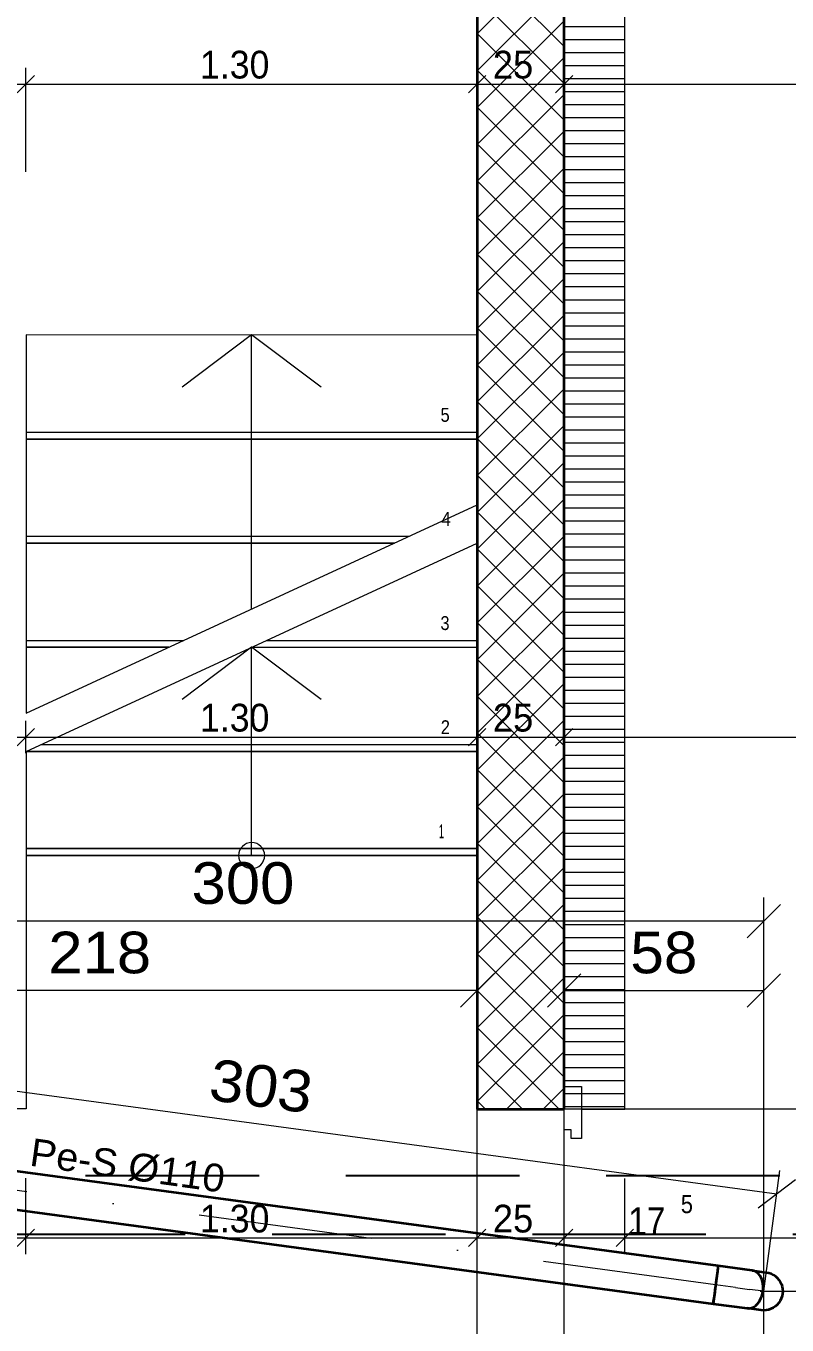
# Model space of a CAD drawing. Header units: millimetres. Extents: x -3497 to 2618, y -1809 to 2456.
# Drawn here: x -1390.2 to -1170.9, y 843.7 to 1218 of the extents above; entities that cross this region are included whole.
import ezdxf
from ezdxf.enums import TextEntityAlignment as Align

# ---------------------------------------------------------------- set-up
doc = ezdxf.new("R2010")
doc.units = ezdxf.units.MM
doc.header["$LTSCALE"] = 100
doc.header["$PDMODE"] = 2
doc.header["$PDSIZE"] = 1
doc.linetypes.add('DASHDOT', pattern=[1, 0.5, -0.25, 0, -0.25])
doc.linetypes.add('DASHED', pattern=[0.75, 0.5, -0.25])
for name, color, linetype, true_color in [('10-0.05 Solid', 1, 'Continuous', 0xff0000), ('10-0.05 Strichlinie', 9, 'Continuous', 0x808080), ('10-0.10 Punktlinie', 9, 'Continuous', 0x808080), ('10-0.18 Solid', 9, 'Continuous', 0x808080), ('20-(100) Aussenwände', 7, 'Continuous', 0xc0c0c0), ('20-Beton', 9, 'Continuous', 0x808080), ('30-Text', 7, 'Continuous', 0xff8000), ('50-Sanitärapparate', 6, 'Continuous', 0xff00ff), ('50-Türen&Fenster', 9, 'Continuous', 0x808080)]:
    doc.layers.add(name, color=color, linetype=linetype, true_color=true_color)
doc.layers.add('10-0.05 Strichpunkt', color=7, linetype='Continuous')
doc.styles.add('Arial', font='arial.ttf')
doc.dimstyles.new('ISO-25', dxfattribs={"dimtxt": 2.5, "dimasz": 2.5, "dimexe": 1.25, "dimexo": 0.625, "dimtad": 1, "dimtxsty": 'Standard', "dimcen": 2.5, "dimadec": 0, "dimazin": 0, "dimtfac": 1, "dimtmove": 0, "dimatfit": 3, "dimfxl": 0, "dimarcsym": 0})

# ---------------------------------------------------------------- blocks, each defined once
blk = doc.blocks.new('vER1Sym_047_nNn048')
at = {"layer": '20-(100) Aussenwände', "color": 7, "linetype": 'DASHDOT', "lineweight": 18}
blk.add_point((-1177.66, 853.37), dxfattribs=at)
blk = doc.blocks.new('vEBow_495_nNn051')
at = {"layer": '20-(100) Aussenwände', "color": 7, "linetype": 'DASHDOT', "lineweight": 18}
blk.add_line((-1177.66, 853.37), (-1181.71, 853.92), dxfattribs=at)
at = {"layer": '20-(100) Aussenwände', "color": 22, "linetype": 'Continuous', "lineweight": 35, "true_color": 0xc03000}
blk.add_lwpolyline([(-1180.98, 859.37), (-1176.92, 858.82), (-1176.22, 858.68), (-1175.54, 858.45), (-1174.9, 858.13), (-1174.3, 857.72), (-1173.76, 857.25), (-1173.29, 856.7), (-1172.89, 856.11), (-1172.57, 855.46), (-1172.34, 854.78), (-1172.21, 854.07), (-1172.16, 853.35), (-1172.21, 852.64), (-1172.35, 851.93), (-1172.59, 851.25), (-1172.91, 850.61), (-1173.31, 850.01), (-1173.78, 849.47), (-1174.33, 849), (-1174.93, 848.6), (-1175.57, 848.28), (-1176.25, 848.05), (-1176.96, 847.92), (-1177.68, 847.87), (-1178.4, 847.92), (-1182.45, 848.47), (-1181.94, 848.45), (-1181.43, 848.52), (-1180.92, 848.68), (-1180.42, 848.94), (-1179.95, 849.28), (-1179.51, 849.7), (-1179.1, 850.19), (-1178.74, 850.74), (-1178.43, 851.35), (-1178.18, 852), (-1177.99, 852.69), (-1177.86, 853.4), (-1177.8, 854.11), (-1177.8, 854.83), (-1177.87, 855.52), (-1178.01, 856.19), (-1178.21, 856.82), (-1178.47, 857.4), (-1178.78, 857.93), (-1179.15, 858.38), (-1179.56, 858.75), (-1180.01, 859.05), (-1180.48, 859.25)], close=True, dxfattribs=at)
blk = doc.blocks.new('vEBow_496_nNn052')
at = {"layer": '20-(100) Aussenwände', "color": 22, "linetype": 'Continuous', "lineweight": 35, "true_color": 0xc03000}
blk.add_line((-1190.77, 860.69), (-1192.24, 849.79), dxfattribs=at)
at = {"layer": '20-(100) Aussenwände', "color": 7, "linetype": 'DASHDOT', "lineweight": 18}
for q in [(-1191.5, 855.24), (-1181.71, 853.92)]:
    blk.add_line((-1185.77, 854.46), q, dxfattribs=at)
at = {"layer": '20-(100) Aussenwände', "color": 22, "linetype": 'Continuous', "lineweight": 35, "true_color": 0xc03000}
blk.add_lwpolyline([(-1180.98, 859.37), (-1190.77, 860.69), (-1192.24, 849.79), (-1182.45, 848.47), (-1181.94, 848.45), (-1181.43, 848.52), (-1180.92, 848.68), (-1180.42, 848.94), (-1179.95, 849.28), (-1179.51, 849.7), (-1179.1, 850.19), (-1178.74, 850.74), (-1178.43, 851.35), (-1178.18, 852), (-1177.99, 852.69), (-1177.86, 853.4), (-1177.8, 854.11), (-1177.8, 854.83), (-1177.87, 855.52), (-1178.01, 856.19), (-1178.21, 856.82), (-1178.47, 857.4), (-1178.78, 857.93), (-1179.15, 858.38), (-1179.56, 858.75), (-1180.01, 859.05), (-1180.48, 859.25)], close=True, dxfattribs=at)
blk.add_lwpolyline([(-1182.45, 848.47), (-1181.94, 848.45), (-1181.43, 848.52), (-1180.92, 848.68), (-1180.42, 848.94), (-1179.95, 849.28), (-1179.51, 849.7), (-1179.1, 850.19), (-1178.74, 850.74), (-1178.43, 851.35), (-1178.18, 852), (-1177.99, 852.69), (-1177.86, 853.4), (-1177.8, 854.11), (-1177.8, 854.83), (-1177.87, 855.52), (-1178.01, 856.19), (-1178.21, 856.82), (-1178.47, 857.4), (-1178.78, 857.93), (-1179.15, 858.38), (-1179.56, 858.75), (-1180.01, 859.05), (-1180.48, 859.25), (-1180.98, 859.37)], dxfattribs=at)
blk = doc.blocks.new('vEPipe_199_nNn053')
at = {"layer": '20-(100) Aussenwände', "color": 7, "linetype": 'DASHDOT', "lineweight": 18}
blk.add_line((-1191.5, 855.24), (-1463.82, 891.98), dxfattribs=at)
at = {"layer": '20-(100) Aussenwände', "color": 22, "linetype": 'Continuous', "lineweight": 35, "true_color": 0xc03000}
blk.add_lwpolyline([(-1190.77, 860.69), (-1463.08, 897.43), (-1463.07, 897.38), (-1463.08, 897.24), (-1463.1, 897.01), (-1463.13, 896.69), (-1463.17, 896.29), (-1463.22, 895.82), (-1463.28, 895.29), (-1463.35, 894.69), (-1463.43, 894.05), (-1463.52, 893.38), (-1463.61, 892.68), (-1463.71, 891.96), (-1463.8, 891.25), (-1463.9, 890.55), (-1464, 889.88), (-1464.09, 889.24), (-1464.18, 888.65), (-1464.26, 888.12), (-1464.33, 887.65), (-1464.4, 887.25), (-1464.45, 886.94), (-1464.5, 886.71), (-1464.53, 886.57), (-1464.55, 886.53), (-1192.24, 849.79), (-1192.22, 849.83), (-1192.18, 849.97), (-1192.14, 850.2), (-1192.08, 850.51), (-1192.02, 850.9), (-1191.94, 851.37), (-1191.86, 851.91), (-1191.77, 852.5), (-1191.68, 853.14), (-1191.59, 853.81), (-1191.49, 854.51), (-1191.39, 855.22), (-1191.3, 855.94), (-1191.21, 856.63), (-1191.12, 857.31), (-1191.04, 857.95), (-1190.97, 858.54), (-1190.9, 859.08), (-1190.85, 859.55), (-1190.81, 859.95), (-1190.78, 860.27), (-1190.76, 860.5), (-1190.76, 860.64)], close=True, dxfattribs=at)
blk.add_lwpolyline([(-1192.24, 849.79), (-1192.22, 849.83), (-1192.18, 849.97), (-1192.14, 850.2), (-1192.08, 850.51), (-1192.02, 850.9), (-1191.94, 851.37), (-1191.86, 851.91), (-1191.77, 852.5), (-1191.68, 853.14), (-1191.59, 853.81), (-1191.49, 854.51), (-1191.39, 855.22), (-1191.3, 855.94), (-1191.21, 856.63), (-1191.12, 857.31), (-1191.04, 857.95), (-1190.97, 858.54), (-1190.9, 859.08), (-1190.85, 859.55), (-1190.81, 859.95), (-1190.78, 860.27), (-1190.76, 860.5), (-1190.76, 860.64), (-1190.77, 860.69)], dxfattribs=at)
blk = doc.blocks.new('*D375')
at = {"layer": '10-0.05 Strichpunkt', "color": 6, "linetype": 'Continuous', "lineweight": 13, "true_color": 0xff00ff}
for p, q in [((-1477.66, 893.85), (-1472.96, 928.67)), ((-1479.28, 917.76), (-1468.48, 925.99)), ((-1173.88, 881.4), (-1473.88, 921.87)), ((-1177.66, 853.37), (-1172.96, 888.19)), ((-1168.48, 885.51), (-1179.28, 877.28))]:
    blk.add_line(p, q, dxfattribs=at)
at = {"layer": '10-0.05 Strichpunkt', "color": 6, "linetype": 'Continuous', "lineweight": 13, "true_color": 0xff00ff, "style": 'Arial', "width": 1.060137}
blk.add_text('303', height=12, rotation=352.3159, dxfattribs=at).set_placement((-1337.88, 908.57), (-1308.53, 904.61), align=Align.FIT)
blk = doc.blocks.new('_Oblique')
at = {"color": 0, "linetype": 'ByBlock', "lineweight": -2}
blk.add_line((-0.5, -0.5), (0.5, 0.5), dxfattribs=at)
blk = doc.blocks.new('*D376')
at = {"layer": '10-0.05 Strichpunkt', "color": 6, "linetype": 'Continuous', "lineweight": 13, "true_color": 0xff00ff}
for p, q in [((-1482.47, 935.2), (-1472.87, 944.8)), ((-1477.67, 824.08), (-1477.67, 946.86)), ((-1255.35, 944.8), (-1264.95, 935.2)), ((-1260.15, 931.32), (-1260.15, 946.86)), ((-1260.15, 940), (-1477.67, 940))]:
    blk.add_line(p, q, dxfattribs=at)
at = {"layer": '10-0.05 Strichpunkt', "color": 6, "linetype": 'Continuous', "lineweight": 13, "true_color": 0xff00ff, "style": 'Arial', "width": 1.060137}
blk.add_text('218', height=12, dxfattribs=at).set_placement((-1383.72, 945), (-1354.1, 945), align=Align.FIT)
blk = doc.blocks.new('*D399')
at = {"layer": '10-0.05 Strichpunkt', "color": 6, "linetype": 'Continuous', "lineweight": 13, "true_color": 0xff00ff}
for p, q in [((-1239.96, 935.2), (-1230.36, 944.8)), ((-1235.16, 938.76), (-1235.16, 946.86)), ((-1172.86, 944.8), (-1182.46, 935.2)), ((-1177.66, 823.37), (-1177.66, 946.86)), ((-1235.16, 940), (-1177.66, 940))]:
    blk.add_line(p, q, dxfattribs=at)
at = {"layer": '10-0.05 Strichpunkt', "color": 6, "linetype": 'Continuous', "lineweight": 13, "true_color": 0xff00ff, "style": 'Arial', "width": 1.03866}
blk.add_text('58', height=12, dxfattribs=at).set_placement((-1216.08, 945), (-1196.74, 945), align=Align.FIT)
blk = doc.blocks.new('*D400')
at = {"layer": '10-0.05 Strichpunkt', "color": 6, "linetype": 'Continuous', "lineweight": 13, "true_color": 0xff00ff}
for p, q in [((-1477.67, 824.08), (-1477.67, 966.86)), ((-1177.66, 823.37), (-1177.66, 966.86)), ((-1482.47, 955.2), (-1472.87, 964.8)), ((-1172.86, 964.8), (-1182.46, 955.2)), ((-1177.66, 960), (-1477.67, 960))]:
    blk.add_line(p, q, dxfattribs=at)
at = {"layer": '10-0.05 Strichpunkt', "color": 6, "linetype": 'Continuous', "lineweight": 13, "true_color": 0xff00ff, "style": 'Arial', "width": 1.060137}
blk.add_text('300', height=12, dxfattribs=at).set_placement((-1342.47, 965), (-1312.86, 965), align=Align.FIT)
blk = doc.blocks.new('*D402')
at = {"layer": '10-0.05 Strichpunkt', "color": 6, "linetype": 'Continuous', "lineweight": 13, "true_color": 0xff00ff}
for p, q in [((-1105.2, 848.57), (-1114.8, 858.17)), ((-1177.66, 853.37), (-1103.14, 853.37)), ((-1110, 823.37), (-1110, 853.37)), ((-1110, 853.37), (-1110, 853.37)), ((-1114.8, 828.17), (-1105.2, 818.57)), ((-1177.66, 823.37), (-1103.14, 823.37)), ((-1110, 823.37), (-1110, 823.37))]:
    blk.add_line(p, q, dxfattribs=at)
at = {"layer": '10-0.05 Strichpunkt', "color": 6, "linetype": 'Continuous', "lineweight": 13, "true_color": 0xff00ff, "style": 'Arial', "width": 1.03866}
blk.add_text('30', height=12, rotation=90, dxfattribs=at).set_placement((-1115, 828.7), (-1115, 848.04), align=Align.FIT)
blk = doc.blocks.new('*X518')
at = {"layer": '10-0.05 Solid', "color": 18, "linetype": 'Continuous', "lineweight": 13, "true_color": 0x000000}
for p, q in [((-1217.65, 1217.76), (-1235.15, 1217.76)), ((-1217.65, 1214.01), (-1235.15, 1214.01)), ((-1217.65, 1210.26), (-1235.15, 1210.26)), ((-1217.65, 1206.51), (-1235.15, 1206.51)), ((-1217.65, 1202.76), (-1235.15, 1202.76)), ((-1217.65, 1199.01), (-1235.15, 1199.01)), ((-1217.65, 1195.26), (-1235.15, 1195.26)), ((-1217.65, 1191.51), (-1235.15, 1191.51)), ((-1217.65, 1187.76), (-1235.15, 1187.76)), ((-1217.65, 1184.01), (-1235.15, 1184.01)), ((-1217.65, 1180.26), (-1235.15, 1180.26)), ((-1217.65, 1176.51), (-1235.15, 1176.51)), ((-1217.65, 1172.76), (-1235.15, 1172.76)), ((-1217.65, 1169.01), (-1235.15, 1169.01)), ((-1217.65, 1165.26), (-1235.15, 1165.26)), ((-1217.65, 1161.51), (-1235.15, 1161.51)), ((-1217.65, 1157.76), (-1235.15, 1157.76)), ((-1217.65, 1154.01), (-1235.15, 1154.01)), ((-1217.65, 1150.26), (-1235.15, 1150.26)), ((-1217.65, 1146.51), (-1235.15, 1146.51)), ((-1217.65, 1142.76), (-1235.15, 1142.76)), ((-1217.65, 1139.01), (-1235.15, 1139.01)), ((-1217.65, 1135.26), (-1235.15, 1135.26)), ((-1217.65, 1131.51), (-1235.15, 1131.51)), ((-1217.65, 1127.76), (-1235.15, 1127.76)), ((-1217.65, 1124.01), (-1235.15, 1124.01)), ((-1217.65, 1120.26), (-1235.15, 1120.26)), ((-1217.65, 1116.51), (-1235.15, 1116.51)), ((-1217.65, 1112.76), (-1235.15, 1112.76)), ((-1217.65, 1109.01), (-1235.15, 1109.01)), ((-1217.65, 1105.26), (-1235.15, 1105.26)), ((-1217.65, 1101.51), (-1235.15, 1101.51)), ((-1217.65, 1097.76), (-1235.15, 1097.76)), ((-1217.65, 1094.01), (-1235.15, 1094.01)), ((-1217.65, 1090.26), (-1235.15, 1090.26)), ((-1217.65, 1086.51), (-1235.15, 1086.51)), ((-1217.65, 1082.76), (-1235.15, 1082.76)), ((-1217.65, 1079.01), (-1235.15, 1079.01)), ((-1217.65, 1075.26), (-1235.15, 1075.26)), ((-1217.65, 1071.51), (-1235.15, 1071.51)), ((-1217.65, 1067.76), (-1235.15, 1067.76)), ((-1217.65, 1064.01), (-1235.15, 1064.01)), ((-1217.65, 1060.26), (-1235.15, 1060.26)), ((-1217.65, 1056.51), (-1235.15, 1056.51)), ((-1217.65, 1052.76), (-1235.15, 1052.76)), ((-1217.65, 1049.01), (-1235.15, 1049.01)), ((-1217.65, 1045.26), (-1235.15, 1045.26)), ((-1217.65, 1041.51), (-1235.15, 1041.51)), ((-1217.65, 1037.76), (-1235.15, 1037.76)), ((-1217.65, 1034.01), (-1235.15, 1034.01)), ((-1217.65, 1030.26), (-1235.15, 1030.26)), ((-1217.65, 1026.51), (-1235.15, 1026.51)), ((-1217.65, 1022.76), (-1235.15, 1022.76)), ((-1217.65, 1019.01), (-1235.15, 1019.01)), ((-1217.65, 1015.26), (-1235.15, 1015.26)), ((-1217.65, 1011.51), (-1235.15, 1011.51)), ((-1217.65, 1007.76), (-1235.15, 1007.76)), ((-1217.65, 1004.01), (-1235.15, 1004.01)), ((-1217.65, 1000.26), (-1235.15, 1000.26)), ((-1217.65, 996.51), (-1235.15, 996.51)), ((-1217.65, 992.76), (-1235.15, 992.76)), ((-1217.65, 989.01), (-1235.15, 989.01)), ((-1217.65, 985.26), (-1235.15, 985.26)), ((-1217.65, 981.51), (-1235.15, 981.51)), ((-1217.65, 977.76), (-1235.15, 977.76)), ((-1217.65, 974.01), (-1235.15, 974.01)), ((-1217.65, 970.26), (-1235.15, 970.26)), ((-1217.65, 966.51), (-1235.15, 966.51)), ((-1217.65, 962.76), (-1235.15, 962.76)), ((-1217.65, 959.01), (-1235.15, 959.01)), ((-1217.65, 955.26), (-1235.15, 955.26)), ((-1217.65, 951.51), (-1235.15, 951.51)), ((-1217.65, 947.76), (-1235.15, 947.76)), ((-1217.65, 944.01), (-1235.15, 944.01)), ((-1217.65, 940.26), (-1235.15, 940.26)), ((-1217.65, 936.51), (-1235.15, 936.51)), ((-1217.65, 932.76), (-1235.15, 932.76)), ((-1217.65, 929.01), (-1235.15, 929.01)), ((-1217.65, 925.26), (-1235.15, 925.26)), ((-1217.65, 921.51), (-1235.15, 921.51)), ((-1217.65, 917.76), (-1235.15, 917.76)), ((-1217.65, 914.01), (-1235.15, 914.01)), ((-1217.65, 910.26), (-1235.15, 910.26)), ((-1217.65, 906.51), (-1235.15, 906.51))]:
    blk.add_line(p, q, dxfattribs=at)
blk = doc.blocks.new('*X519')
at = {"layer": '10-0.05 Solid', "color": 18, "linetype": 'Continuous', "lineweight": 13, "true_color": 0x000000}
for p, q in [((-1260.15, 1215.68), (-1235.15, 1240.68)), ((-1235.15, 1212.02), (-1260.15, 1237.02)), ((-1260.15, 1205.08), (-1235.15, 1230.08)), ((-1235.15, 1201.42), (-1260.15, 1226.42)), ((-1260.15, 1194.47), (-1235.15, 1219.47)), ((-1235.15, 1190.81), (-1260.15, 1215.81)), ((-1260.15, 1183.86), (-1235.15, 1208.86)), ((-1235.15, 1180.2), (-1260.15, 1205.2)), ((-1260.15, 1173.26), (-1235.15, 1198.26)), ((-1235.15, 1169.6), (-1260.15, 1194.6)), ((-1260.15, 1162.65), (-1235.15, 1187.65)), ((-1235.15, 1158.99), (-1260.15, 1183.99)), ((-1260.15, 1152.04), (-1235.15, 1177.04)), ((-1235.15, 1148.38), (-1260.15, 1173.38)), ((-1260.15, 1141.44), (-1235.15, 1166.44)), ((-1235.15, 1137.78), (-1260.15, 1162.78)), ((-1260.15, 1130.83), (-1235.15, 1155.83)), ((-1235.15, 1127.17), (-1260.15, 1152.17)), ((-1260.15, 1120.22), (-1235.15, 1145.22)), ((-1235.15, 1116.57), (-1260.15, 1141.57)), ((-1260.15, 1109.62), (-1235.15, 1134.62)), ((-1235.15, 1105.96), (-1260.15, 1130.96)), ((-1260.15, 1099.01), (-1235.15, 1124.01)), ((-1235.15, 1095.35), (-1260.15, 1120.35)), ((-1260.15, 1088.41), (-1235.15, 1113.41)), ((-1235.15, 1084.75), (-1260.15, 1109.75)), ((-1260.15, 1077.8), (-1235.15, 1102.8)), ((-1235.15, 1074.14), (-1260.15, 1099.14)), ((-1260.15, 1067.19), (-1235.15, 1092.19)), ((-1235.15, 1063.53), (-1260.15, 1088.53)), ((-1260.15, 1056.59), (-1235.15, 1081.59)), ((-1235.15, 1052.93), (-1260.15, 1077.93)), ((-1260.15, 1045.98), (-1235.15, 1070.98)), ((-1235.15, 1042.32), (-1260.15, 1067.32)), ((-1260.15, 1035.37), (-1235.15, 1060.37)), ((-1235.15, 1031.71), (-1260.15, 1056.71)), ((-1260.15, 1024.77), (-1235.15, 1049.77)), ((-1235.15, 1021.11), (-1260.15, 1046.11)), ((-1260.15, 1014.16), (-1235.15, 1039.16)), ((-1235.15, 1010.5), (-1260.15, 1035.5)), ((-1260.15, 1003.55), (-1235.15, 1028.55)), ((-1235.15, 999.89), (-1260.15, 1024.89)), ((-1260.15, 992.95), (-1235.15, 1017.95)), ((-1235.15, 989.29), (-1260.15, 1014.29)), ((-1260.15, 982.34), (-1235.15, 1007.34)), ((-1235.15, 978.68), (-1260.15, 1003.68)), ((-1260.15, 971.73), (-1235.15, 996.73)), ((-1235.15, 968.07), (-1260.15, 993.07)), ((-1260.15, 961.13), (-1235.15, 986.13)), ((-1235.15, 957.47), (-1260.15, 982.47)), ((-1260.15, 950.52), (-1235.15, 975.52)), ((-1235.15, 946.86), (-1260.15, 971.86)), ((-1260.15, 939.91), (-1235.15, 964.91)), ((-1235.15, 936.25), (-1260.15, 961.25)), ((-1260.15, 929.31), (-1235.15, 954.31)), ((-1235.15, 925.65), (-1260.15, 950.65)), ((-1260.15, 918.7), (-1235.15, 943.7)), ((-1235.15, 915.04), (-1260.15, 940.04)), ((-1260.15, 908.09), (-1235.15, 933.09)), ((-1236.57, 905.85), (-1260.15, 929.43)), ((-1251.78, 905.85), (-1235.15, 922.49)), ((-1247.17, 905.85), (-1260.15, 918.83)), ((-1241.17, 905.85), (-1235.15, 911.88)), ((-1257.78, 905.85), (-1260.15, 908.22))]:
    blk.add_line(p, q, dxfattribs=at)
blk = doc.blocks.new('AnonymMegaMac_nNn01016')
at = {"layer": '20-Beton', "color": 8, "linetype": 'Continuous', "lineweight": 13, "true_color": 0x808080}
for p, q in [((-1451.16, 864.04), (-1451.16, 885.93)), ((-1390.16, 864.04), (-1390.16, 885.93)), ((-1448.66, 871.23), (-1453.66, 866.23)), ((-1451.16, 868.73), (-1390.16, 868.73)), ((-1387.66, 871.23), (-1392.66, 866.23))]:
    blk.add_line(p, q, dxfattribs=at)
at = {"layer": '20-Beton', "color": 8, "linetype": 'Continuous', "lineweight": 18, "true_color": 0x808080, "style": 'Arial', "width": 0.801546}
blk.add_text('61', height=8, dxfattribs=at).set_placement((-1428.8, 870.32), (-1418.85, 870.32), align=Align.FIT)
blk = doc.blocks.new('AnonymMegaMac_nNn01017')
at = {"layer": '20-Beton', "color": 8, "linetype": 'Continuous', "lineweight": 13, "true_color": 0x808080}
for p, q in [((-1390.16, 864.04), (-1390.16, 885.93)), ((-1260.15, 864.04), (-1260.15, 873.41)), ((-1387.66, 871.23), (-1392.66, 866.23)), ((-1390.16, 868.73), (-1260.15, 868.73)), ((-1257.65, 871.23), (-1262.65, 866.23))]:
    blk.add_line(p, q, dxfattribs=at)
at = {"layer": '20-Beton', "color": 8, "linetype": 'Continuous', "lineweight": 18, "true_color": 0x808080, "style": 'Arial', "width": 0.919367}
blk.add_text('1.30', height=8, dxfattribs=at).set_placement((-1340.02, 870.32), (-1320.04, 870.32), align=Align.FIT)
blk = doc.blocks.new('AnonymMegaMac_nNn01018')
at = {"layer": '20-Beton', "color": 8, "linetype": 'Continuous', "lineweight": 13, "true_color": 0x808080}
for p, q in [((-1260.15, 864.04), (-1260.15, 873.41)), ((-1235.15, 864.04), (-1235.15, 873.41)), ((-1257.65, 871.23), (-1262.65, 866.23)), ((-1260.15, 868.73), (-1235.15, 868.73)), ((-1232.65, 871.23), (-1237.65, 866.23))]:
    blk.add_line(p, q, dxfattribs=at)
at = {"layer": '20-Beton', "color": 8, "linetype": 'Continuous', "lineweight": 18, "true_color": 0x808080, "style": 'Arial', "width": 0.9375}
blk.add_text('25', height=8, dxfattribs=at).set_placement((-1255.68, 870.32), (-1244.04, 870.32), align=Align.FIT)
blk = doc.blocks.new('AnonymMegaMac_nNn01019')
at = {"layer": '20-Beton', "color": 8, "linetype": 'Continuous', "lineweight": 13, "true_color": 0x808080}
for p, q in [((-1217.65, 864.04), (-1217.65, 885.85)), ((-1235.15, 864.04), (-1235.15, 873.41)), ((-1232.65, 871.23), (-1237.65, 866.23)), ((-1235.15, 868.73), (-1217.65, 868.73)), ((-1215.15, 871.23), (-1220.15, 866.23))]:
    blk.add_line(p, q, dxfattribs=at)
blk = doc.blocks.new('AnonymMegaMac_nNn01020')
at = {"layer": '20-Beton', "color": 8, "linetype": 'Continuous', "lineweight": 13, "true_color": 0x808080}
for p, q in [((-1217.65, 864.04), (-1217.65, 885.85)), ((-1215.15, 871.23), (-1220.15, 866.23)), ((-1217.65, 868.73), (-565.16, 868.73))]:
    blk.add_line(p, q, dxfattribs=at)
at = {"layer": '20-Beton', "color": 8, "linetype": 'Continuous', "lineweight": 18, "true_color": 0x808080, "style": 'Arial'}
for s, height, width, p, p2 in [('5', 5.28, 0.853093, (-1201.53, 875.88), (-1198.03, 875.88)), ('17', 8, 0.860825, (-1216.67, 869.58), (-1205.98, 869.58))]:
    blk.add_text(s, height=height, dxfattribs=dict(at, width=width)).set_placement(p, p2, align=Align.FIT)
blk = doc.blocks.new('AnonymMegaMac_nNn01037')
at = {"layer": '20-Beton', "color": 8, "linetype": 'Continuous', "lineweight": 13, "true_color": 0x808080}
for p, q in [((-1412.66, 1015.57), (-1417.66, 1010.57)), ((-1415.16, 1008.39), (-1415.16, 1017.76)), ((-1387.66, 1015.57), (-1392.66, 1010.57)), ((-1390.16, 1008.39), (-1390.16, 1017.76)), ((-1415.16, 1013.07), (-1390.16, 1013.07))]:
    blk.add_line(p, q, dxfattribs=at)
at = {"layer": '20-Beton', "color": 8, "linetype": 'Continuous', "lineweight": 18, "true_color": 0x808080, "style": 'Arial', "width": 0.9375}
blk.add_text('25', height=8, dxfattribs=at).set_placement((-1410.69, 1014.66), (-1399.05, 1014.66), align=Align.FIT)
blk = doc.blocks.new('AnonymMegaMac_nNn01038')
at = {"layer": '20-Beton', "color": 8, "linetype": 'Continuous', "lineweight": 13, "true_color": 0x808080}
for p, q in [((-1387.66, 1015.57), (-1392.66, 1010.57)), ((-1390.16, 1008.39), (-1390.16, 1017.76)), ((-1257.65, 1015.57), (-1262.65, 1010.57)), ((-1260.15, 1008.39), (-1260.15, 1017.76)), ((-1390.16, 1013.07), (-1260.15, 1013.07))]:
    blk.add_line(p, q, dxfattribs=at)
at = {"layer": '20-Beton', "color": 8, "linetype": 'Continuous', "lineweight": 18, "true_color": 0x808080, "style": 'Arial', "width": 0.919367}
blk.add_text('1.30', height=8, dxfattribs=at).set_placement((-1340.02, 1014.66), (-1320.04, 1014.66), align=Align.FIT)
blk = doc.blocks.new('AnonymMegaMac_nNn01039')
at = {"layer": '20-Beton', "color": 8, "linetype": 'Continuous', "lineweight": 13, "true_color": 0x808080}
for p, q in [((-1257.65, 1015.57), (-1262.65, 1010.57)), ((-1260.15, 1008.39), (-1260.15, 1017.76)), ((-1232.65, 1015.57), (-1237.65, 1010.57)), ((-1235.15, 1008.39), (-1235.15, 1017.76)), ((-1260.15, 1013.07), (-1235.15, 1013.07))]:
    blk.add_line(p, q, dxfattribs=at)
at = {"layer": '20-Beton', "color": 8, "linetype": 'Continuous', "lineweight": 18, "true_color": 0x808080, "style": 'Arial', "width": 0.9375}
blk.add_text('25', height=8, dxfattribs=at).set_placement((-1255.68, 1014.66), (-1244.04, 1014.66), align=Align.FIT)
blk = doc.blocks.new('AnonymMegaMac_nNn01040')
at = {"layer": '20-Beton', "color": 8, "linetype": 'Continuous', "lineweight": 13, "true_color": 0x808080}
for p, q in [((-1232.65, 1015.57), (-1237.65, 1010.57)), ((-1235.15, 1008.39), (-1235.15, 1017.76)), ((-1235.15, 1013.07), (-565.16, 1013.07))]:
    blk.add_line(p, q, dxfattribs=at)
blk = doc.blocks.new('AnonymMegaMac_nNn01166')
at = {"layer": '20-Beton', "color": 8, "linetype": 'Continuous', "lineweight": 13, "true_color": 0x808080}
for p, q in [((-1150.88, 905.85), (-1240.15, 905.85)), ((-1158.07, 908.35), (-1153.07, 903.35)), ((-1155.57, 765.85), (-1155.57, 905.85)), ((-1158.07, 768.35), (-1153.07, 763.35)), ((-1150.88, 765.85), (-1240.15, 765.85))]:
    blk.add_line(p, q, dxfattribs=at)
at = {"layer": '20-Beton', "color": 8, "linetype": 'Continuous', "lineweight": 18, "true_color": 0x808080, "style": 'Arial'}
for s, width, p, p2 in [('2.16', 0.961708, (-1143.16, 822.1), (-1143.16, 842.99)), ('1.40', 0.919367, (-1157.16, 820.99), (-1157.16, 840.96))]:
    blk.add_text(s, height=8, rotation=90, dxfattribs=dict(at, width=width)).set_placement(p, p2, align=Align.FIT)
blk = doc.blocks.new('AnonymMegaMac_nNn01167')
at = {"layer": '20-Beton', "color": 8, "linetype": 'Continuous', "lineweight": 13, "true_color": 0x808080}
blk.add_line((-1150.88, 905.85), (-1240.15, 905.85), dxfattribs=at)
blk = doc.blocks.new('AnonymMegaMac_nNn01223')
at = {"layer": '20-Beton', "color": 8, "linetype": 'Continuous', "lineweight": 13, "true_color": 0x808080}
for p, q in [((-1451.16, 1175.98), (-1451.16, 1205.93)), ((-1390.16, 1175.98), (-1390.16, 1205.93)), ((-1448.66, 1203.74), (-1453.66, 1198.74)), ((-1387.66, 1203.74), (-1392.66, 1198.74)), ((-1454.91, 1201.24), (-1451.16, 1201.24)), ((-1451.16, 1201.24), (-1390.16, 1201.24))]:
    blk.add_line(p, q, dxfattribs=at)
at = {"layer": '20-Beton', "color": 8, "linetype": 'Continuous', "lineweight": 18, "true_color": 0x808080, "style": 'Arial', "width": 0.801546}
blk.add_text('61', height=8, dxfattribs=at).set_placement((-1428.8, 1202.83), (-1418.85, 1202.83), align=Align.FIT)
blk = doc.blocks.new('AnonymMegaMac_nNn01224')
at = {"layer": '20-Beton', "color": 8, "linetype": 'Continuous', "lineweight": 13, "true_color": 0x808080}
for p, q in [((-1390.16, 1175.98), (-1390.16, 1205.93)), ((-1260.15, 1196.56), (-1260.15, 1205.93)), ((-1387.66, 1203.74), (-1392.66, 1198.74)), ((-1257.65, 1203.74), (-1262.65, 1198.74)), ((-1390.16, 1201.24), (-1260.15, 1201.24))]:
    blk.add_line(p, q, dxfattribs=at)
at = {"layer": '20-Beton', "color": 8, "linetype": 'Continuous', "lineweight": 18, "true_color": 0x808080, "style": 'Arial', "width": 0.919367}
blk.add_text('1.30', height=8, dxfattribs=at).set_placement((-1340.02, 1202.83), (-1320.04, 1202.83), align=Align.FIT)
blk = doc.blocks.new('AnonymMegaMac_nNn01225')
at = {"layer": '20-Beton', "color": 8, "linetype": 'Continuous', "lineweight": 13, "true_color": 0x808080}
for p, q in [((-1260.15, 1196.56), (-1260.15, 1205.93)), ((-1235.15, 1196.56), (-1235.15, 1205.93)), ((-1257.65, 1203.74), (-1262.65, 1198.74)), ((-1232.65, 1203.74), (-1237.65, 1198.74)), ((-1260.15, 1201.24), (-1235.15, 1201.24))]:
    blk.add_line(p, q, dxfattribs=at)
at = {"layer": '20-Beton', "color": 8, "linetype": 'Continuous', "lineweight": 18, "true_color": 0x808080, "style": 'Arial', "width": 0.9375}
blk.add_text('25', height=8, dxfattribs=at).set_placement((-1255.68, 1202.83), (-1244.04, 1202.83), align=Align.FIT)
blk = doc.blocks.new('AnonymMegaMac_nNn01226')
at = {"layer": '20-Beton', "color": 8, "linetype": 'Continuous', "lineweight": 13, "true_color": 0x808080}
for p, q in [((-1235.15, 1196.56), (-1235.15, 1205.93)), ((-1232.65, 1203.74), (-1237.65, 1198.74)), ((-1235.15, 1201.24), (-137.67, 1201.24))]:
    blk.add_line(p, q, dxfattribs=at)

msp = doc.modelspace()

# ---------------------------------------------------------------- linework, layer by layer
at = {"layer": '10-0.05 Strichlinie', "color": 8, "linetype": 'Continuous', "lineweight": 13, "true_color": 0x808080}
for p, q in [((-1260.15, 1128.92), (-1390.15, 1128.93)), ((-1390.15, 1128.93), (-1390.15, 1019.94)), ((-1260.15, 1128.92), (-1390.15, 1128.93)), ((-1390.15, 1128.93), (-1390.15, 1098.93)), ((-1325.15, 1128.93), (-1345.15, 1113.93)), ((-1325.15, 1098.93), (-1325.15, 1128.93)), ((-1305.15, 1113.93), (-1325.15, 1128.93)), ((-1260.15, 1079.94), (-1260.15, 1128.92)), ((-1260.15, 1098.92), (-1260.15, 1128.92)), ((-1390.15, 1100.93), (-1260.15, 1100.92)), ((-1390.15, 1098.93), (-1390.15, 1068.93)), ((-1260.15, 1098.92), (-1390.15, 1098.93)), ((-1390.15, 1098.93), (-1260.15, 1098.92)), ((-1325.15, 1049.94), (-1325.15, 1098.93)), ((-1260.15, 1079.94), (-1260.15, 1098.92)), ((-1390.15, 1019.94), (-1260.15, 1079.94)), ((-1390.15, 1070.93), (-1279.68, 1070.92)), ((-1390.15, 1068.93), (-1390.15, 1038.93)), ((-1284.01, 1068.92), (-1390.15, 1068.93)), ((-1390.15, 1068.93), (-1284.01, 1068.92)), ((-1390.15, 1008.93), (-1260.15, 1068.92)), ((-1260.15, 980.92), (-1260.15, 1068.92)), ((-1260.15, 1038.92), (-1260.15, 1068.92)), ((-1390.15, 1040.93), (-1344.68, 1040.93)), ((-1320.82, 1040.93), (-1260.15, 1040.92)), ((-1390.15, 1038.93), (-1390.15, 1019.94)), ((-1349.01, 1038.93), (-1390.15, 1038.93)), ((-1390.15, 1038.93), (-1349.01, 1038.93)), ((-1325.15, 1038.93), (-1345.15, 1023.93)), ((-1260.15, 1038.92), (-1325.15, 1038.93)), ((-1325.15, 1038.93), (-1260.15, 1038.92)), ((-1325.15, 1008.93), (-1325.15, 1038.93)), ((-1305.15, 1023.93), (-1325.15, 1038.93)), ((-1260.15, 1008.92), (-1260.15, 1038.92)), ((-1385.82, 1010.93), (-1260.15, 1010.92)), ((-1390.15, 1008.93), (-1390.15, 980.93)), ((-1390.15, 1008.93), (-1390.15, 978.93)), ((-1260.15, 1008.92), (-1390.15, 1008.93)), ((-1390.15, 1008.93), (-1260.15, 1008.92)), ((-1325.15, 978.93), (-1325.15, 1008.93)), ((-1260.15, 978.92), (-1260.15, 1008.92)), ((-1390.15, 980.93), (-1260.15, 980.92)), ((-1390.15, 980.93), (-1260.15, 980.92)), ((-1260.15, 980.92), (-1390.15, 980.93)), ((-1390.15, 978.93), (-1260.15, 978.92))]:
    msp.add_line(p, q, dxfattribs=at)
msp.add_lwpolyline([(-1321.4, 978.93, 1), (-1328.9, 978.93, 1)], format="xyb", close=True, dxfattribs=at)
at = {"layer": '10-0.10 Punktlinie', "color": 8, "linetype": 'Continuous', "lineweight": 13, "true_color": 0x808080}
msp.add_lwpolyline([(-1260.15, 765.96), (-1260.15, 1502.89)], dxfattribs=at)
at = {"layer": '10-0.18 Solid', "color": 8, "linetype": 'Continuous', "lineweight": 35, "true_color": 0x808080}
msp.add_line((-1235.15, 905.85), (-1235.15, 1460.48), dxfattribs=at)
at = {"layer": '20-(100) Aussenwände', "color": 8, "linetype": 'Continuous', "lineweight": 13, "true_color": 0x808080}
for p, q in [((-1235.15, 912.35), (-1233.15, 912.35)), ((-1235.15, 905.85), (-1235.15, 912.35)), ((-1233.15, 912.35), (-1230.15, 912.35)), ((-1230.15, 912.35), (-1230.15, 905.85)), ((-1235.15, 899.85), (-1235.15, 905.85)), ((-1230.15, 905.85), (-1230.15, 897.35)), ((-1233.15, 899.85), (-1235.15, 899.85)), ((-1233.15, 897.35), (-1233.15, 899.85)), ((-1230.15, 897.35), (-1233.15, 897.35))]:
    msp.add_line(p, q, dxfattribs=at)
at = {"layer": '20-(100) Aussenwände', "color": 8, "linetype": 'Continuous', "lineweight": 35, "true_color": 0x808080}
msp.add_line((-1260.15, 905.85), (-1235.15, 905.85), dxfattribs=at)
at = {"layer": '20-(100) Aussenwände', "color": 8, "linetype": 'Continuous', "lineweight": 18, "true_color": 0x808080}
msp.add_line((-1230.15, 905.85), (-1217.65, 905.85), dxfattribs=at)
at = {"layer": '30-Text', "color": 30, "linetype": 'DASHED', "lineweight": 25, "true_color": 0xff8000}
for points in [[(-1683.03, 917.31), (-1683.03, 896.74, 0.414214), (-1673.03, 886.74), (-1067.14, 886.76, 0.414214), (-1057.14, 896.76), (-1057.14, 922.94)], [(-1704.28, 917.31), (-1704.28, 879.82, 0.414214), (-1694.28, 869.82), (-579.74, 869.82)]]:
    msp.add_lwpolyline(points, format="xyb", dxfattribs=at)
at = {"layer": '50-Sanitärapparate', "color": 8, "linetype": 'Continuous', "lineweight": 13, "true_color": 0x808080}
msp.add_lwpolyline([(-1235.15, 740.89), (-1235.15, 1477.98)], dxfattribs=at)
msp.add_lwpolyline([(-1235.15, 740.89), (-1235.15, 1477.98)], dxfattribs=at)
msp.add_lwpolyline([(-1235.15, 740.89), (-1235.15, 1477.98)], dxfattribs=at)
msp.add_lwpolyline([(-1235.15, 740.89), (-1235.15, 1477.98)], dxfattribs=at)
msp.add_lwpolyline([(-1235.15, 740.89), (-1235.15, 1477.98)], dxfattribs=at)
msp.add_lwpolyline([(-1580.16, 765.85), (-1260.15, 765.85), (-1260.15, 905.93), (-1260.15, 978.93), (-1390.15, 978.93), (-1390.15, 905.93), (-1451.16, 905.93), (-1451.16, 933.43), (-1575.16, 933.43), (-1575.16, 905.93), (-1580.16, 905.93)], close=True, dxfattribs=at)
at = {"layer": '50-Türen&Fenster', "color": 8, "linetype": 'Continuous', "lineweight": 35, "true_color": 0x808080}
msp.add_lwpolyline([(-1260.15, 1477.98), (-1260.15, 905.85)], dxfattribs=at)
at = {"layer": '50-Türen&Fenster', "color": 8, "linetype": 'Continuous', "lineweight": 18, "true_color": 0x808080}
msp.add_lwpolyline([(-1217.65, 905.85), (-1217.65, 1460.48)], dxfattribs=at)

# ---------------------------------------------------------------- block references
for name in ['AnonymMegaMac_nNn01167', '*X519', '*X518', 'AnonymMegaMac_nNn01226', 'AnonymMegaMac_nNn01223', 'AnonymMegaMac_nNn01224', 'AnonymMegaMac_nNn01225', 'AnonymMegaMac_nNn01040', 'AnonymMegaMac_nNn01037', 'AnonymMegaMac_nNn01038', 'AnonymMegaMac_nNn01039', 'AnonymMegaMac_nNn01020', 'AnonymMegaMac_nNn01166', 'vEPipe_199_nNn053', 'AnonymMegaMac_nNn01016', 'AnonymMegaMac_nNn01017', 'AnonymMegaMac_nNn01019', 'AnonymMegaMac_nNn01018', 'vEBow_496_nNn052', 'vEBow_495_nNn051', 'vER1Sym_047_nNn048']:
    msp.add_blockref(name, (0, 0))

# ---------------------------------------------------------------- texts
at = {"layer": '10-0.05 Strichlinie', "color": 8, "linetype": 'Continuous', "lineweight": 13, "true_color": 0x808080, "style": 'Arial'}
for s, width, p, p2 in [('5', 0.853093, (-1270.75, 1103.91), (-1268.1, 1103.91)), ('4', 0.890464, (-1270.55, 1073.91), (-1267.79, 1073.91)), ('3', 0.842784, (-1270.76, 1043.91), (-1268.14, 1043.91)), ('2', 0.851804, (-1270.67, 1013.91), (-1268.03, 1013.91)), ('1', 0.474227, (-1271.23, 983.91), (-1269.75, 983.91))]:
    msp.add_text(s, height=4, rotation=359.9982, dxfattribs=dict(at, width=width)).set_placement(p, p2, align=Align.FIT)
at = {"layer": '10-0.05 Strichpunkt', "color": 216, "linetype": 'Continuous', "lineweight": 25, "true_color": 0x800080, "style": 'Arial', "width": 1.021255}
msp.add_text('Pe-S %%c110', height=8, rotation=352, dxfattribs=at).set_placement((-1389.38, 889.61), (-1333.51, 881.76), align=Align.FIT)

# ---------------------------------------------------------------- dimensions: what is measured, and where the dimension line sits
at = {"layer": '10-0.05 Strichpunkt', "color": 6, "linetype": 'Continuous', "lineweight": 13, "true_color": 0xff00ff}
for base, p1, picture, middle in [((-1477.67, 960), (-1177.66, 823.37), '*D400', (-1327.67, 971)), ((-1477.67, 940), (-1260.15, 931.32), '*D376', (-1368.91, 951))]:
    dim = msp.add_linear_dim(base=base, p1=p1, p2=(-1477.67, 824.08), angle=180, dimstyle='ISO-25', override={"dimtxt": 12, "dimasz": 12, "dimexe": 8.571429, "dimgap": 1.714286, "dimtad": 1, "dimjust": 0, "dimdec": 0, "dimzin": 8, "dimpost": '<>', "dimtxsty": 'Arial', "dimblk1": 'Oblique', "dimblk2": 'Oblique', "dimsah": 1, "dimclrd": 6, "dimclre": 6, "dimclrt": 6, "dimadec": 0}, dxfattribs=at)
    dim.commit()
    dim.dimension.update_dxf_attribs({"geometry": picture, "text_midpoint": middle})
dim = msp.add_linear_dim(base=(-1177.6602, 940), p1=(-1235.1624, 938.7564), p2=(-1177.6602, 823.3708), dimstyle='ISO-25', override={"dimtxt": 12, "dimasz": 12, "dimexe": 8.571429, "dimgap": 1.714286, "dimtad": 1, "dimjust": 0, "dimdec": 0, "dimzin": 8, "dimpost": '<>', "dimtxsty": 'Arial', "dimblk1": 'Oblique', "dimblk2": 'Oblique', "dimsah": 1, "dimclrd": 6, "dimclre": 6, "dimclrt": 6, "dimadec": 0}, dxfattribs=at)
dim.commit()
dim.dimension.update_dxf_attribs({"geometry": '*D399', "text_midpoint": (-1206.4113, 951)})
for base, p1, p2, angle, picture, middle, turn in [((-1473.88, 921.87), (-1177.66, 853.37), (-1477.66, 893.85), 172.3159, '*D375', (-1322.41, 912.54), -7.6841), ((-1110, 853.37), (-1177.66, 823.37), (-1177.66, 853.37), 90, '*D402', (-1121, 838.37), 90)]:
    dim = msp.add_linear_dim(base=base, p1=p1, p2=p2, angle=angle, dimstyle='ISO-25', override={"dimtxt": 12, "dimasz": 12, "dimexe": 8.571429, "dimgap": 1.714286, "dimtad": 1, "dimjust": 0, "dimdec": 0, "dimzin": 8, "dimpost": '<>', "dimtxsty": 'Arial', "dimblk1": 'Oblique', "dimblk2": 'Oblique', "dimsah": 1, "dimclrd": 6, "dimclre": 6, "dimclrt": 6, "dimadec": 0}, dxfattribs=at)
    dim.commit()
    dim.dimension.update_dxf_attribs({"geometry": picture, "text_midpoint": middle, "text_rotation": turn})

doc.saveas('drawing.dxf')
